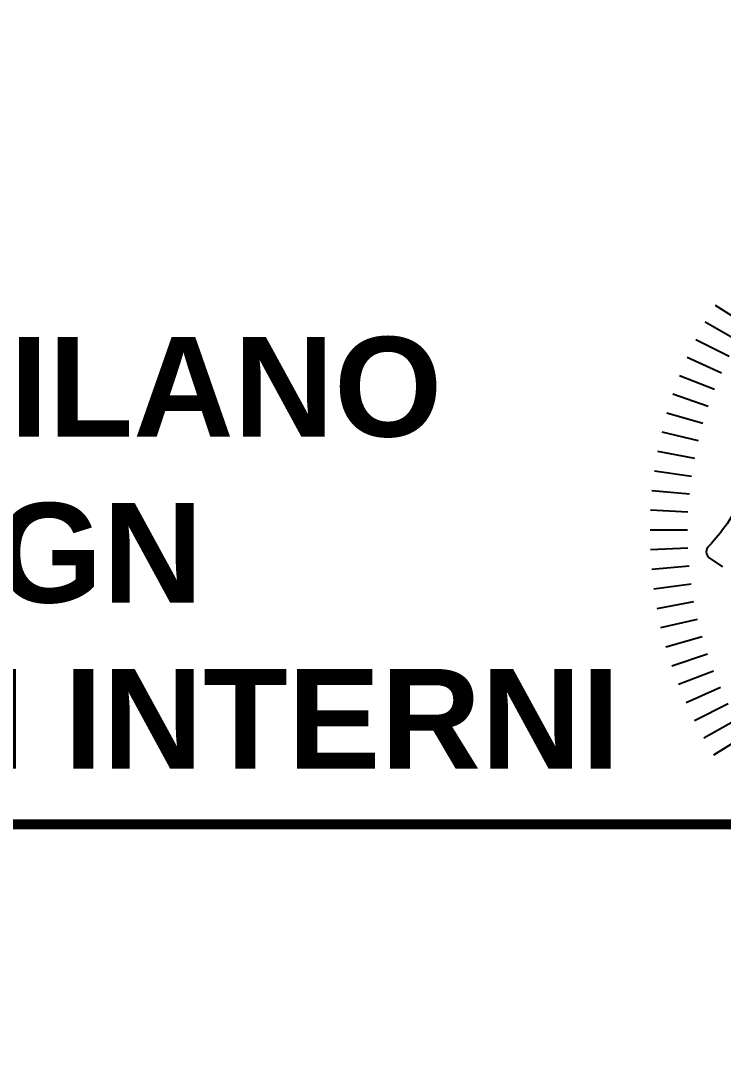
# Paper-space layout 'A000' of a CAD drawing. Header units: millimetres. Extents: x 0 to 841, y 0 to 594.
# Drawn here: x 805.39 to 818.09, y 255.69 to 274.52 of the extents above; entities that cross this region are included whole.
import ezdxf
from ezdxf.enums import TextEntityAlignment as Align

# ---------------------------------------------------------------- set-up
doc = ezdxf.new("R2010")
doc.units = ezdxf.units.MM
doc.header["$MEASUREMENT"] = 0
doc.set_wipeout_variables(frame=1)
for name, color, linetype in [('G-ANNO-LOGO', 3, 'Continuous'), ('G-ANNO-TEXT', 3, 'Continuous'), ('G-ANNO-TTLB', 3, 'Continuous')]:
    doc.layers.add(name, color=color, linetype=linetype)
doc.styles.add('ARIAL-BOLD', font='')
doc.styles.get('ARIAL-BOLD').set_extended_font_data('Arial', bold=True)

# ---------------------------------------------------------------- blocks, each defined once
blk = doc.blocks.new('logoPolimi')
for p, q in [((-2.0051, 1.2647), (-1.8277, 1.1526)), ((-2.0621, 1.1698), (-1.8794, 1.0664)), ((-2.1145, 1.0723), (-1.927, 0.9779)), ((-2.1618, 0.9735), (-1.971, 0.8862)), ((-2.2049, 0.8715), (-2.01, 0.7937)), ((-2.2432, 0.7676), (-2.0447, 0.6995)), ((-2.2766, 0.6618), (-2.0748, 0.6037)), ((-2.305, 0.5547), (-2.1006, 0.5068)), ((-2.328, 0.4476), (-2.122, 0.4074)), ((-2.3462, 0.3382), (-2.1385, 0.3085)), ((-2.3594, 0.2281), (-2.1504, 0.2089)), ((-2.3675, 0.1188), (-2.1579, 0.1076)), ((-2.3705, 0.0079), (-2.1605, 0.0074)), ((-2.3684, -0.1029), (-2.1588, -0.0929)), ((-2.0393, -0.1492), (-1.9654, -0.2003)), ((-2.3612, -0.2122), (-2.1521, -0.1944)), ((-2.3488, -0.3224), (-2.1409, -0.294)), ((-2.3313, -0.4319), (-2.125, -0.3931)), ((-2.309, -0.5391), (-2.1043, -0.4927)), ((-2.2813, -0.6464), (-2.0791, -0.5898)), ((-2.2486, -0.7522), (-2.0494, -0.6858)), ((-2.2109, -0.8563), (-2.0153, -0.7803)), ((-2.1685, -0.9586), (-1.9768, -0.8731)), ((-2.1213, -1.0587), (-1.934, -0.964)), ((-2.0695, -1.1565), (-1.887, -1.0529)), ((-2.0138, -1.2507), (-1.8352, -1.1405))]:
    blk.add_line(p, q)
for points in [[(-1.8967, 0.1157), (-1.9433, 0.016), (-2.0454, -0.0879), (-2.0454, -0.0879)], [(-2.0454, -0.0879), (-2.0454, -0.0879), (-2.0731, -0.1187), (-2.0393, -0.1492)]]:
    blk.add_open_spline(points, degree=3)
blk = doc.blocks.new('BLOCK_TITLE')
at = {"layer": 'G-ANNO-LOGO', "xscale": 3.231488093374238, "yscale": 3.231488093374238, "zscale": 3.231488093374238}
blk.add_blockref('logoPolimi', (-6.573, 255.3), dxfattribs=at)
at = {"layer": 'G-ANNO-TEXT', "style": 'ARIAL-BOLD'}
for tag, p, height in [('PROJECT_TITLE_001', (-45.317, 222.275), 3.6), ('STUDENTS_001', (-31.827, 160.465), 1.8), ('STUDENTS_002', (-31.968, 157.434), 1.8), ('STUDENTS_003', (-31.977, 154.403), 1.8), ('DRAWING_TITLE_001', (-35.365, 141), 1.8), ('NOTES_001', (-25.48, 124.1), 1.8), ('FILENAME_001', (-33.183, 107.694), 1.8)]:
    blk.add_attdef(tag, p, '', height=height, dxfattribs=at)
at = {"layer": 'G-ANNO-TEXT', "style": 'ARIAL-BOLD', "flags": 2}
for tag, p in [('CLASS_001', (-38.724, 192.282)), ('CLASS_002', (-34.96, 189.251)), ('PROFESSOR_001', (-36.329, 174.1))]:
    blk.add_attdef(tag, p, '', height=1.8, dxfattribs=at)
at = {"layer": 'G-ANNO-TEXT', "style": 'ARIAL-BOLD'}
for tag, p in [('VERSION_9', (-49, 92.5)), ('VERSION_8', (-49, 87.5)), ('VERSION_7', (-49, 82.5)), ('VERSION_6', (-49, 77.5)), ('VERSION_5', (-49, 72.5)), ('VERSION_4', (-49, 67.5)), ('VERSION_3', (-49, 62.5)), ('VERSION_2', (-49, 57.5)), ('VERSION_1', (-49, 52.5)), ('SHEET_TOTAL', (-5.681, 47.981)), ('DATE', (-39.015, 5.53)), ('REV', (-39.015, 2.506))]:
    blk.add_attdef(tag, text='', height=1.8, dxfattribs=at).set_placement(p, align=Align.MIDDLE_LEFT)
for tag, p in [('DATA_9', (-2.806, 92.5)), ('DATA_8', (-2.806, 87.5)), ('DATA_7', (-2.806, 82.5)), ('DATA_6', (-2.806, 77.5)), ('DATA_5', (-2.806, 72.5)), ('DATA_4', (-2.806, 67.5)), ('DATA_3', (-2.806, 62.5)), ('DATA_2', (-2.806, 57.5)), ('DATA_1', (-2.806, 52.5)), ('SHEET_COPY', (-11.423, 47.981)), ('SCALE', (-4.416, 5.53))]:
    blk.add_attdef(tag, text='', height=1.8, dxfattribs=at).set_placement(p, align=Align.MIDDLE_RIGHT)
blk.add_attdef('SHEET', text='', height=9.6, dxfattribs=at).set_placement((-25, 25), align=Align.MIDDLE_CENTER)
at = {"color": 7, "lineweight": 0, "true_color": 0xffffff}
blk.add_wipeout([(-25, 250), (0, 250), (0, 264.522), (5.75, 264.522), (5.75, 245.686), (-25, 245.686)], dxfattribs=at).dxf.layer = 'G-ANNO-TTLB'
at = {"layer": 'G-ANNO-TTLB', "const_width": 0.18}
blk.add_lwpolyline([(0, 250), (-50, 250)], dxfattribs=at)
at = {"layer": 'G-ANNO-TEXT', "insert": (-49, 250.983), "char_height": 1.8, "width": 56.86944, "attachment_point": 7, "style": 'ARIAL-BOLD'}
blk.add_mtext('POLITECNICO DI MILANO\\PSCUOLA DEL DESIGN\\PC.L. DESIGN DEGLI INTERNI', dxfattribs=at)

psp = doc.layouts.new('A000')

# ---------------------------------------------------------------- block references
psp.add_blockref('BLOCK_TITLE', (831, 10))

doc.saveas('drawing.dxf')
